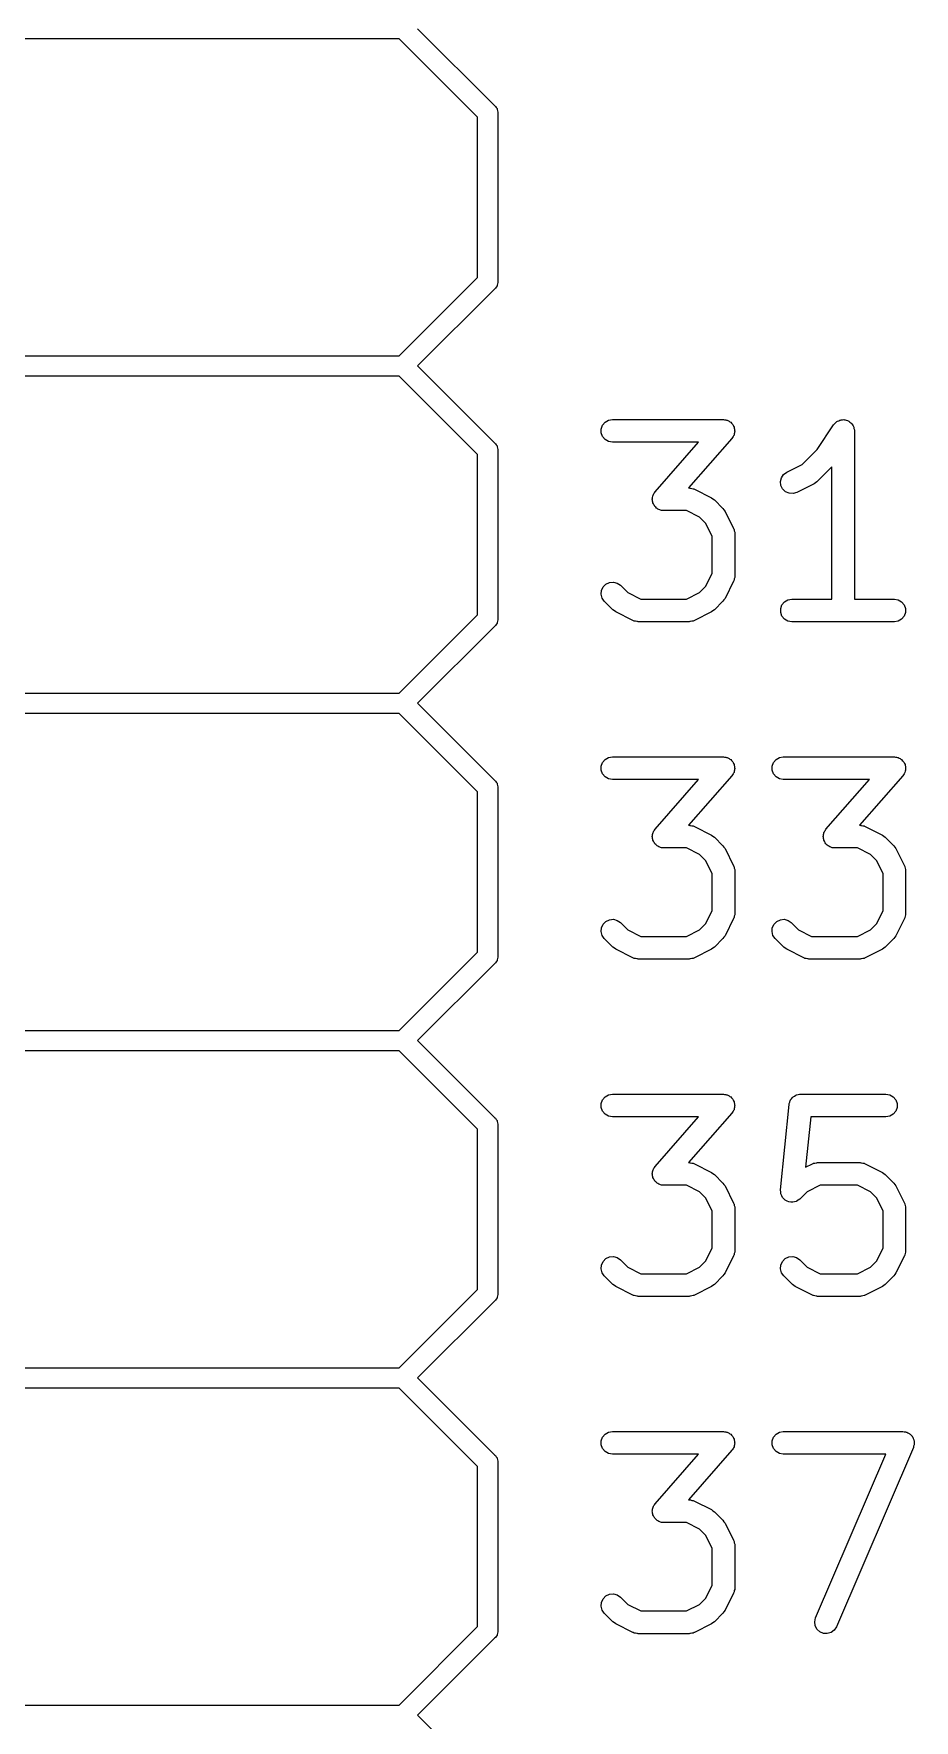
# Model space of a CAD drawing. Extents: x 91 to 202, y -131 to -74.
# Drawn here: x 192.1 to 198.73, y -102.49 to -89.79 of the extents above; entities that cross this region are included whole.
import ezdxf

# ---------------------------------------------------------------- set-up
doc = ezdxf.new("R2010")
doc.units = 0
doc.header["$MEASUREMENT"] = 0
doc.layers.add('BLACK', color=7, linetype='CONTINUOUS')

msp = doc.modelspace()

# ---------------------------------------------------------------- linework, layer by layer
at = {"layer": 'BLACK', "linetype": 'CONTINUOUS'}
for p, q in [((194.989, -89.7508), (195.568, -90.3296)), ((194.85, -89.827), (191.103, -89.827)), ((195.44, -90.4174), (194.85, -89.827)), ((195.441, -91.6242), (195.44, -90.4174)), ((195.568, -90.3296), (195.576, -90.3361)), ((195.576, -90.3361), (195.581, -90.3448)), ((195.581, -90.3448), (195.587, -90.3531)), ((195.587, -90.3531), (195.588, -90.3564)), ((195.588, -90.3564), (195.589, -90.3593)), ((195.589, -90.3593), (195.591, -90.3693)), ((195.591, -90.3693), (195.594, -90.3791)), ((195.594, -90.3791), (195.593, -90.3891)), ((195.593, -90.3891), (195.593, -91.6525)), ((194.85, -92.2146), (195.441, -91.6242)), ((195.587, -91.6885), (195.581, -91.6968)), ((195.588, -91.6852), (195.587, -91.6885)), ((195.589, -91.6823), (195.588, -91.6852)), ((195.591, -91.6723), (195.589, -91.6823)), ((195.594, -91.6625), (195.591, -91.6723)), ((195.593, -91.6525), (195.594, -91.6625)), ((195.568, -91.712), (194.989, -92.2908)), ((195.576, -91.7055), (195.568, -91.712)), ((195.581, -91.6968), (195.576, -91.7055)), ((191.103, -92.2146), (194.85, -92.2146)), ((194.989, -92.2908), (195.568, -92.8696)), ((194.85, -92.367), (191.103, -92.367)), ((195.44, -92.9574), (194.85, -92.367)), ((196.401, -92.7148), (196.426, -92.7)), ((196.426, -92.7), (196.456, -92.6948)), ((196.456, -92.6948), (197.292, -92.6948)), ((197.292, -92.6948), (197.3, -92.6963)), ((197.3, -92.6963), (197.309, -92.6964)), ((197.309, -92.6964), (197.315, -92.6988)), ((197.315, -92.6988), (197.321, -92.7)), ((197.321, -92.7), (197.329, -92.7041)), ((197.329, -92.7041), (197.336, -92.7072)), ((197.336, -92.7072), (197.341, -92.7115)), ((198.143, -92.7114), (198.147, -92.7093)), ((198.147, -92.7093), (198.15, -92.7063)), ((198.15, -92.7063), (198.16, -92.7028)), ((198.16, -92.7028), (198.169, -92.6983)), ((198.169, -92.6983), (198.174, -92.6977)), ((198.174, -92.6977), (198.178, -92.6961)), ((198.178, -92.6961), (198.188, -92.6961)), ((198.188, -92.6961), (198.199, -92.695)), ((198.199, -92.695), (198.203, -92.6961)), ((198.203, -92.6961), (198.208, -92.6961)), ((198.208, -92.6961), (198.217, -92.6996)), ((198.217, -92.6996), (198.227, -92.702)), ((198.227, -92.702), (198.231, -92.7046)), ((198.231, -92.7046), (198.236, -92.7063)), ((198.236, -92.7063), (198.244, -92.7128)), ((196.372, -92.7654), (196.382, -92.7375)), ((196.372, -92.795), (196.372, -92.7654)), ((196.382, -92.8228), (196.372, -92.795)), ((196.382, -92.7375), (196.401, -92.7148)), ((196.401, -92.8455), (196.382, -92.8228)), ((197.356, -92.8364), (197.03, -93.2096)), ((197.341, -92.7115), (197.347, -92.7148)), ((197.347, -92.7148), (197.352, -92.7212)), ((197.352, -92.7212), (197.359, -92.7267)), ((197.361, -92.8292), (197.356, -92.8364)), ((197.359, -92.7267), (197.362, -92.7325)), ((197.366, -92.8228), (197.361, -92.8292)), ((197.362, -92.7325), (197.366, -92.7375)), ((197.366, -92.7375), (197.369, -92.7453)), ((197.368, -92.8167), (197.366, -92.8228)), ((197.372, -92.811), (197.368, -92.8167)), ((197.369, -92.7453), (197.373, -92.7527)), ((197.373, -92.8028), (197.372, -92.811)), ((197.373, -92.7527), (197.374, -92.7592)), ((197.376, -92.795), (197.373, -92.8028)), ((197.374, -92.7592), (197.376, -92.7654)), ((197.376, -92.7654), (197.376, -92.7737)), ((197.376, -92.7737), (197.378, -92.7819)), ((197.378, -92.7819), (197.376, -92.7884)), ((197.376, -92.7884), (197.376, -92.795)), ((197.998, -92.9188), (198.122, -92.7328)), ((198.122, -92.7328), (198.125, -92.7294)), ((198.125, -92.7294), (198.128, -92.7253)), ((198.128, -92.7253), (198.135, -92.7188)), ((198.135, -92.7188), (198.143, -92.7114)), ((198.244, -92.7128), (198.252, -92.7185)), ((198.252, -92.7185), (198.255, -92.7223)), ((198.255, -92.7223), (198.258, -92.7253)), ((198.258, -92.7253), (198.264, -92.7341)), ((198.264, -92.7341), (198.27, -92.7423)), ((198.27, -92.7423), (198.271, -92.7469)), ((198.271, -92.7469), (198.273, -92.751)), ((198.273, -92.751), (198.275, -92.761)), ((198.275, -92.761), (198.278, -92.7708)), ((198.278, -92.7708), (198.278, -92.7755)), ((198.278, -92.7755), (198.278, -92.7802)), ((198.278, -92.7802), (198.278, -94.0461)), ((195.441, -94.1642), (195.44, -92.9574)), ((195.568, -92.8696), (195.576, -92.8761)), ((195.576, -92.8761), (195.581, -92.8848)), ((195.581, -92.8848), (195.587, -92.8931)), ((195.587, -92.8931), (195.588, -92.8964)), ((195.588, -92.8964), (195.589, -92.8993)), ((195.589, -92.8993), (195.591, -92.9093)), ((195.591, -92.9093), (195.594, -92.9191)), ((195.594, -92.9191), (195.593, -92.9291)), ((195.593, -92.9291), (195.593, -94.1925)), ((196.426, -92.8604), (196.401, -92.8455)), ((196.456, -92.8655), (196.426, -92.8604)), ((197.104, -92.8655), (196.456, -92.8655)), ((196.778, -93.2387), (197.104, -92.8655)), ((197.885, -93.0318), (197.998, -92.9188)), ((197.745, -93.1076), (197.769, -93.0899)), ((197.769, -93.0899), (197.885, -93.0318)), ((198.108, -93.0506), (197.996, -93.1623)), ((198.108, -94.0461), (198.108, -93.0506)), ((197.03, -93.2096), (197.035, -93.2096)), ((197.035, -93.2096), (197.04, -93.2105)), ((197.04, -93.2105), (197.045, -93.2102)), ((197.045, -93.2102), (197.054, -93.213)), ((197.054, -93.213), (197.064, -93.2147)), ((197.064, -93.2147), (197.068, -93.2172)), ((197.068, -93.2172), (197.073, -93.2186)), ((197.073, -93.2186), (197.202, -93.283)), ((197.722, -93.1611), (197.729, -93.1323)), ((197.725, -93.1906), (197.722, -93.1611)), ((197.738, -93.2171), (197.725, -93.1906)), ((197.729, -93.1323), (197.745, -93.1076)), ((197.76, -93.2375), (197.738, -93.2171)), ((197.974, -93.1782), (197.845, -93.2426)), ((197.985, -93.1701), (197.974, -93.1782)), ((197.996, -93.1623), (197.985, -93.1701)), ((196.756, -93.2932), (196.758, -93.2867)), ((196.758, -93.3014), (196.756, -93.2932)), ((196.758, -93.2801), (196.761, -93.2723)), ((196.758, -93.2867), (196.758, -93.2801)), ((196.758, -93.3098), (196.758, -93.3014)), ((196.76, -93.316), (196.758, -93.3098)), ((196.761, -93.3225), (196.76, -93.316)), ((196.761, -93.2723), (196.762, -93.2641)), ((196.765, -93.3298), (196.761, -93.3225)), ((196.762, -93.2641), (196.766, -93.2585)), ((196.768, -93.3376), (196.765, -93.3298)), ((196.766, -93.2585), (196.768, -93.2523)), ((196.768, -93.2523), (196.773, -93.2459)), ((196.772, -93.3427), (196.768, -93.3376)), ((196.775, -93.3484), (196.772, -93.3427)), ((196.773, -93.2459), (196.778, -93.2387)), ((197.202, -93.283), (197.213, -93.2911)), ((197.213, -93.2911), (197.224, -93.2989)), ((197.224, -93.2989), (197.288, -93.3633)), ((197.787, -93.2493), (197.76, -93.2375)), ((197.817, -93.251), (197.787, -93.2493)), ((197.845, -93.2426), (197.817, -93.251)), ((196.782, -93.3539), (196.775, -93.3484)), ((196.787, -93.3603), (196.782, -93.3539)), ((196.793, -93.3636), (196.787, -93.3603)), ((196.798, -93.368), (196.793, -93.3636)), ((196.805, -93.371), (196.798, -93.368)), ((196.813, -93.3751), (196.805, -93.371)), ((196.819, -93.3763), (196.813, -93.3751)), ((196.825, -93.3787), (196.819, -93.3763)), ((196.834, -93.3788), (196.825, -93.3787)), ((196.842, -93.3803), (196.834, -93.3788)), ((197.015, -93.3803), (196.842, -93.3803)), ((197.113, -93.4294), (197.015, -93.3803)), ((197.158, -93.4742), (197.113, -93.4294)), ((197.288, -93.3633), (197.296, -93.3745)), ((197.296, -93.3745), (197.304, -93.3855)), ((197.304, -93.3855), (197.369, -93.5142)), ((197.207, -93.5725), (197.158, -93.4742)), ((197.207, -93.8539), (197.207, -93.5725)), ((197.369, -93.5142), (197.37, -93.5189)), ((197.37, -93.5189), (197.372, -93.5231)), ((197.372, -93.5231), (197.374, -93.533)), ((197.374, -93.533), (197.377, -93.5426)), ((197.377, -93.5426), (197.377, -93.5475)), ((197.377, -93.5475), (197.378, -93.5523)), ((197.378, -93.5523), (197.378, -93.8741)), ((196.371, -94.0102), (196.373, -93.9807)), ((196.373, -93.9807), (196.386, -93.9538)), ((196.386, -93.9538), (196.407, -93.9329)), ((196.407, -93.9329), (196.434, -93.9203)), ((196.434, -93.9203), (196.463, -93.9177)), ((196.463, -93.9177), (196.492, -93.9254)), ((196.492, -93.9254), (196.516, -93.9424)), ((196.516, -93.9424), (196.571, -93.997)), ((197.113, -93.997), (197.158, -93.9522)), ((197.158, -93.9522), (197.207, -93.8539)), ((197.369, -93.9122), (197.304, -94.0409)), ((197.37, -93.9075), (197.369, -93.9122)), ((197.372, -93.9033), (197.37, -93.9075)), ((197.374, -93.8934), (197.372, -93.9033)), ((197.377, -93.8838), (197.374, -93.8934)), ((197.378, -93.8741), (197.377, -93.8789)), ((197.377, -93.8789), (197.377, -93.8838)), ((196.378, -94.0388), (196.371, -94.0102)), ((196.395, -94.0631), (196.378, -94.0388)), ((196.46, -94.1275), (196.395, -94.0631)), ((196.571, -93.997), (196.669, -94.0461)), ((196.669, -94.0461), (197.015, -94.0461)), ((197.015, -94.0461), (197.113, -93.997)), ((197.288, -94.0631), (197.224, -94.1275)), ((197.296, -94.0519), (197.288, -94.0631)), ((197.304, -94.0409), (197.296, -94.0519)), ((197.723, -94.1166), (197.733, -94.0888)), ((197.733, -94.0888), (197.752, -94.0661)), ((197.752, -94.0661), (197.778, -94.0513)), ((197.778, -94.0513), (197.807, -94.0461)), ((197.807, -94.0461), (198.108, -94.0461)), ((198.278, -94.0461), (198.579, -94.0461)), ((198.579, -94.0461), (198.608, -94.0513)), ((198.608, -94.0513), (198.634, -94.0661)), ((198.634, -94.0661), (198.653, -94.0888)), ((198.653, -94.0888), (198.663, -94.1166)), ((194.85, -94.7546), (195.441, -94.1642)), ((195.587, -94.2285), (195.581, -94.2368)), ((195.588, -94.2252), (195.587, -94.2285)), ((195.589, -94.2223), (195.588, -94.2252)), ((195.591, -94.2123), (195.589, -94.2223)), ((195.594, -94.2025), (195.591, -94.2123)), ((195.593, -94.1925), (195.594, -94.2025)), ((196.471, -94.1353), (196.46, -94.1275)), ((196.482, -94.1434), (196.471, -94.1353)), ((196.611, -94.2078), (196.482, -94.1434)), ((196.615, -94.2092), (196.611, -94.2078)), ((196.62, -94.2116), (196.615, -94.2092)), ((196.629, -94.2134), (196.62, -94.2116)), ((196.639, -94.2162), (196.629, -94.2134)), ((196.644, -94.2159), (196.639, -94.2162)), ((196.649, -94.2168), (196.644, -94.2159)), ((197.035, -94.2168), (196.649, -94.2168)), ((197.04, -94.2159), (197.035, -94.2168)), ((197.045, -94.2162), (197.04, -94.2159)), ((197.054, -94.2134), (197.045, -94.2162)), ((197.064, -94.2116), (197.054, -94.2134)), ((197.068, -94.2092), (197.064, -94.2116)), ((197.073, -94.2078), (197.068, -94.2092)), ((197.202, -94.1434), (197.073, -94.2078)), ((197.213, -94.1353), (197.202, -94.1434)), ((197.224, -94.1275), (197.213, -94.1353)), ((197.723, -94.1463), (197.723, -94.1166)), ((197.733, -94.1741), (197.723, -94.1463)), ((197.752, -94.1968), (197.733, -94.1741)), ((197.778, -94.2116), (197.752, -94.1968)), ((197.807, -94.2168), (197.778, -94.2116)), ((198.579, -94.2168), (197.807, -94.2168)), ((198.608, -94.2116), (198.579, -94.2168)), ((198.634, -94.1968), (198.608, -94.2116)), ((198.653, -94.1741), (198.634, -94.1968)), ((198.663, -94.1463), (198.653, -94.1741)), ((198.663, -94.1166), (198.663, -94.1463)), ((195.568, -94.252), (194.989, -94.8308)), ((195.576, -94.2455), (195.568, -94.252)), ((195.581, -94.2368), (195.576, -94.2455)), ((191.103, -94.7546), (194.85, -94.7546)), ((194.989, -94.8308), (195.568, -95.4096)), ((194.85, -94.907), (191.103, -94.907)), ((195.44, -95.4974), (194.85, -94.907)), ((196.401, -95.2548), (196.426, -95.24)), ((196.426, -95.24), (196.456, -95.2348)), ((196.456, -95.2348), (197.292, -95.2348)), ((197.292, -95.2348), (197.3, -95.2363)), ((197.3, -95.2363), (197.309, -95.2364)), ((197.309, -95.2364), (197.315, -95.2388)), ((197.315, -95.2388), (197.321, -95.24)), ((197.321, -95.24), (197.329, -95.2441)), ((197.329, -95.2441), (197.336, -95.2472)), ((197.336, -95.2472), (197.341, -95.2515)), ((197.688, -95.2548), (197.713, -95.24)), ((197.713, -95.24), (197.743, -95.2348)), ((197.743, -95.2348), (198.579, -95.2348)), ((198.579, -95.2348), (198.587, -95.2363)), ((198.587, -95.2363), (198.596, -95.2365)), ((198.596, -95.2365), (198.602, -95.2388)), ((198.602, -95.2388), (198.608, -95.24)), ((198.608, -95.24), (198.616, -95.2441)), ((198.616, -95.2441), (198.623, -95.2472)), ((198.623, -95.2472), (198.628, -95.2515)), ((196.372, -95.3054), (196.382, -95.2775)), ((196.372, -95.335), (196.372, -95.3054)), ((196.382, -95.3628), (196.372, -95.335)), ((196.382, -95.2775), (196.401, -95.2548)), ((196.401, -95.3855), (196.382, -95.3628)), ((197.356, -95.3764), (197.03, -95.7496)), ((197.341, -95.2515), (197.347, -95.2548)), ((197.347, -95.2548), (197.352, -95.2612)), ((197.352, -95.2612), (197.359, -95.2667)), ((197.361, -95.3692), (197.356, -95.3764)), ((197.359, -95.2667), (197.362, -95.2725)), ((197.366, -95.3628), (197.361, -95.3692)), ((197.362, -95.2725), (197.366, -95.2775)), ((197.366, -95.2775), (197.369, -95.2853)), ((197.368, -95.3567), (197.366, -95.3628)), ((197.372, -95.351), (197.368, -95.3567)), ((197.369, -95.2853), (197.373, -95.2926)), ((197.373, -95.3428), (197.372, -95.351)), ((197.373, -95.2926), (197.374, -95.2992)), ((197.376, -95.335), (197.373, -95.3428)), ((197.374, -95.2992), (197.376, -95.3054)), ((197.376, -95.3054), (197.376, -95.3137)), ((197.376, -95.3137), (197.378, -95.3219)), ((197.378, -95.3219), (197.376, -95.3284)), ((197.376, -95.3284), (197.376, -95.335)), ((197.659, -95.3054), (197.669, -95.2775)), ((197.659, -95.335), (197.659, -95.3054)), ((197.669, -95.3628), (197.659, -95.335)), ((197.669, -95.2775), (197.688, -95.2548)), ((197.688, -95.3855), (197.669, -95.3628)), ((198.643, -95.3764), (198.317, -95.7496)), ((198.628, -95.2515), (198.634, -95.2548)), ((198.634, -95.2548), (198.639, -95.2612)), ((198.639, -95.2612), (198.646, -95.2667)), ((198.648, -95.3692), (198.643, -95.3764)), ((198.646, -95.2667), (198.649, -95.2724)), ((198.653, -95.3628), (198.648, -95.3692)), ((198.649, -95.2724), (198.653, -95.2775)), ((198.653, -95.2775), (198.656, -95.2853)), ((198.655, -95.3567), (198.653, -95.3628)), ((198.659, -95.351), (198.655, -95.3567)), ((198.656, -95.2853), (198.66, -95.2926)), ((198.66, -95.3428), (198.659, -95.351)), ((198.66, -95.2926), (198.661, -95.2992)), ((198.663, -95.335), (198.66, -95.3428)), ((198.661, -95.2992), (198.663, -95.3054)), ((198.663, -95.3054), (198.663, -95.3137)), ((198.663, -95.3137), (198.664, -95.3219)), ((198.664, -95.3219), (198.663, -95.3284)), ((198.663, -95.3284), (198.663, -95.335)), ((195.441, -96.7042), (195.44, -95.4974)), ((195.568, -95.4096), (195.576, -95.4161)), ((195.576, -95.4161), (195.581, -95.4248)), ((195.581, -95.4248), (195.587, -95.4331)), ((195.587, -95.4331), (195.588, -95.4364)), ((195.588, -95.4364), (195.589, -95.4393)), ((195.589, -95.4393), (195.591, -95.4493)), ((195.591, -95.4493), (195.594, -95.4591)), ((195.594, -95.4591), (195.593, -95.4691)), ((195.593, -95.4691), (195.593, -96.7325)), ((196.426, -95.4004), (196.401, -95.3855)), ((196.456, -95.4055), (196.426, -95.4004)), ((197.104, -95.4055), (196.456, -95.4055)), ((196.778, -95.7787), (197.104, -95.4055)), ((197.713, -95.4004), (197.688, -95.3855)), ((197.743, -95.4055), (197.713, -95.4004)), ((198.391, -95.4055), (197.743, -95.4055)), ((198.064, -95.7787), (198.391, -95.4055)), ((197.03, -95.7496), (197.035, -95.7496)), ((197.035, -95.7496), (197.04, -95.7505)), ((197.04, -95.7505), (197.045, -95.7502)), ((197.045, -95.7502), (197.054, -95.753)), ((197.054, -95.753), (197.064, -95.7547)), ((197.064, -95.7547), (197.068, -95.7572)), ((197.068, -95.7572), (197.073, -95.7586)), ((197.073, -95.7586), (197.202, -95.823)), ((198.317, -95.7496), (198.322, -95.7496)), ((198.322, -95.7496), (198.327, -95.7505)), ((198.327, -95.7505), (198.331, -95.7502)), ((198.331, -95.7502), (198.341, -95.753)), ((198.341, -95.753), (198.351, -95.7547)), ((198.351, -95.7547), (198.355, -95.7572)), ((198.355, -95.7572), (198.36, -95.7586)), ((198.36, -95.7586), (198.489, -95.823)), ((196.756, -95.8332), (196.758, -95.8267)), ((196.758, -95.8414), (196.756, -95.8332)), ((196.758, -95.8201), (196.761, -95.8123)), ((196.758, -95.8267), (196.758, -95.8201)), ((196.758, -95.8498), (196.758, -95.8414)), ((196.76, -95.856), (196.758, -95.8498)), ((196.761, -95.8625), (196.76, -95.856)), ((196.761, -95.8123), (196.762, -95.8041)), ((196.765, -95.8698), (196.761, -95.8625)), ((196.762, -95.8041), (196.766, -95.7985)), ((196.768, -95.8776), (196.765, -95.8698)), ((196.766, -95.7985), (196.768, -95.7923)), ((196.768, -95.7923), (196.773, -95.7859)), ((196.772, -95.8827), (196.768, -95.8776)), ((196.775, -95.8884), (196.772, -95.8827)), ((196.773, -95.7859), (196.778, -95.7787)), ((197.202, -95.823), (197.213, -95.8311)), ((197.213, -95.8311), (197.224, -95.8389)), ((197.224, -95.8389), (197.288, -95.9033)), ((198.043, -95.8332), (198.045, -95.8267)), ((198.045, -95.8414), (198.043, -95.8332)), ((198.045, -95.8201), (198.048, -95.8123)), ((198.045, -95.8267), (198.045, -95.8201)), ((198.045, -95.8498), (198.045, -95.8414)), ((198.047, -95.856), (198.045, -95.8498)), ((198.048, -95.8625), (198.047, -95.856)), ((198.048, -95.8123), (198.049, -95.8041)), ((198.052, -95.8698), (198.048, -95.8625)), ((198.049, -95.8041), (198.053, -95.7985)), ((198.055, -95.8776), (198.052, -95.8698)), ((198.053, -95.7985), (198.055, -95.7923)), ((198.055, -95.7923), (198.06, -95.7859)), ((198.059, -95.8827), (198.055, -95.8776)), ((198.062, -95.8884), (198.059, -95.8827)), ((198.06, -95.7859), (198.064, -95.7787)), ((198.489, -95.823), (198.5, -95.8311)), ((198.5, -95.8311), (198.511, -95.8389)), ((198.511, -95.8389), (198.575, -95.9033)), ((196.782, -95.8939), (196.775, -95.8884)), ((196.787, -95.9003), (196.782, -95.8939)), ((196.793, -95.9036), (196.787, -95.9003)), ((196.798, -95.908), (196.793, -95.9036)), ((196.805, -95.911), (196.798, -95.908)), ((196.813, -95.9151), (196.805, -95.911)), ((196.819, -95.9163), (196.813, -95.9151)), ((196.825, -95.9187), (196.819, -95.9163)), ((196.834, -95.9188), (196.825, -95.9187)), ((196.842, -95.9203), (196.834, -95.9188)), ((197.015, -95.9203), (196.842, -95.9203)), ((197.113, -95.9694), (197.015, -95.9203)), ((197.158, -96.0142), (197.113, -95.9694)), ((197.288, -95.9033), (197.296, -95.9145)), ((197.296, -95.9145), (197.304, -95.9255)), ((197.304, -95.9255), (197.369, -96.0542)), ((198.068, -95.8939), (198.062, -95.8884)), ((198.074, -95.9003), (198.068, -95.8939)), ((198.08, -95.9036), (198.074, -95.9003)), ((198.085, -95.908), (198.08, -95.9036)), ((198.092, -95.911), (198.085, -95.908)), ((198.1, -95.9151), (198.092, -95.911)), ((198.106, -95.9163), (198.1, -95.9151)), ((198.112, -95.9187), (198.106, -95.9163)), ((198.12, -95.9188), (198.112, -95.9187)), ((198.129, -95.9203), (198.12, -95.9188)), ((198.302, -95.9203), (198.129, -95.9203)), ((198.4, -95.9694), (198.302, -95.9203)), ((198.445, -96.0142), (198.4, -95.9694)), ((198.575, -95.9033), (198.583, -95.9145)), ((198.583, -95.9145), (198.591, -95.9255)), ((198.591, -95.9255), (198.655, -96.0542)), ((197.207, -96.1125), (197.158, -96.0142)), ((197.207, -96.3939), (197.207, -96.1125)), ((197.369, -96.0542), (197.37, -96.0589)), ((197.37, -96.0589), (197.372, -96.0631)), ((197.372, -96.0631), (197.374, -96.073)), ((197.374, -96.073), (197.377, -96.0826)), ((197.377, -96.0826), (197.377, -96.0875)), ((197.377, -96.0875), (197.378, -96.0923)), ((197.378, -96.0923), (197.378, -96.4141)), ((198.494, -96.1125), (198.445, -96.0142)), ((198.494, -96.3939), (198.494, -96.1125)), ((198.655, -96.0542), (198.657, -96.0589)), ((198.657, -96.0589), (198.659, -96.0631)), ((198.659, -96.0631), (198.661, -96.073)), ((198.661, -96.073), (198.664, -96.0826)), ((198.664, -96.0826), (198.664, -96.0875)), ((198.664, -96.0875), (198.664, -96.0923)), ((198.664, -96.0923), (198.664, -96.4141)), ((196.371, -96.5502), (196.373, -96.5207)), ((196.373, -96.5207), (196.386, -96.4938)), ((196.386, -96.4938), (196.407, -96.4728)), ((196.407, -96.4728), (196.434, -96.4603)), ((196.434, -96.4603), (196.463, -96.4577)), ((196.463, -96.4577), (196.492, -96.4654)), ((196.492, -96.4654), (196.516, -96.4824)), ((196.516, -96.4824), (196.571, -96.537)), ((197.113, -96.537), (197.158, -96.4922)), ((197.158, -96.4922), (197.207, -96.3939)), ((197.369, -96.4522), (197.304, -96.5809)), ((197.37, -96.4475), (197.369, -96.4522)), ((197.372, -96.4433), (197.37, -96.4475)), ((197.374, -96.4334), (197.372, -96.4433)), ((197.377, -96.4238), (197.374, -96.4334)), ((197.378, -96.4141), (197.377, -96.4189)), ((197.377, -96.4189), (197.377, -96.4238)), ((197.658, -96.5502), (197.66, -96.5207)), ((197.66, -96.5207), (197.673, -96.4938)), ((197.673, -96.4938), (197.694, -96.4729)), ((197.694, -96.4729), (197.721, -96.4603)), ((197.721, -96.4603), (197.75, -96.4577)), ((197.75, -96.4577), (197.779, -96.4654)), ((197.779, -96.4654), (197.803, -96.4824)), ((197.803, -96.4824), (197.858, -96.537)), ((198.4, -96.537), (198.445, -96.4922)), ((198.445, -96.4922), (198.494, -96.3939)), ((198.655, -96.4522), (198.591, -96.5809)), ((198.657, -96.4475), (198.655, -96.4522)), ((198.659, -96.4433), (198.657, -96.4475)), ((198.661, -96.4334), (198.659, -96.4433)), ((198.664, -96.4238), (198.661, -96.4334)), ((198.664, -96.4141), (198.664, -96.4189)), ((198.664, -96.4189), (198.664, -96.4238)), ((196.378, -96.5788), (196.371, -96.5502)), ((196.395, -96.6031), (196.378, -96.5788)), ((196.46, -96.6675), (196.395, -96.6031)), ((196.571, -96.537), (196.669, -96.5861)), ((196.669, -96.5861), (197.015, -96.5861)), ((197.015, -96.5861), (197.113, -96.537)), ((197.288, -96.6031), (197.224, -96.6675)), ((197.296, -96.5919), (197.288, -96.6031)), ((197.304, -96.5809), (197.296, -96.5919)), ((197.665, -96.5788), (197.658, -96.5502)), ((197.682, -96.6031), (197.665, -96.5788)), ((197.747, -96.6675), (197.682, -96.6031)), ((197.858, -96.537), (197.956, -96.5861)), ((197.956, -96.5861), (198.302, -96.5861)), ((198.302, -96.5861), (198.4, -96.537)), ((198.575, -96.6031), (198.511, -96.6675)), ((198.583, -96.5919), (198.575, -96.6031)), ((198.591, -96.5809), (198.583, -96.5919)), ((194.85, -97.2946), (195.441, -96.7042)), ((195.587, -96.7685), (195.581, -96.7768)), ((195.588, -96.7652), (195.587, -96.7685)), ((195.589, -96.7623), (195.588, -96.7652)), ((195.591, -96.7523), (195.589, -96.7623)), ((195.594, -96.7425), (195.591, -96.7523)), ((195.593, -96.7325), (195.594, -96.7425)), ((196.471, -96.6753), (196.46, -96.6675)), ((196.482, -96.6834), (196.471, -96.6753)), ((196.611, -96.7478), (196.482, -96.6834)), ((196.615, -96.7492), (196.611, -96.7478)), ((196.62, -96.7516), (196.615, -96.7492)), ((196.629, -96.7534), (196.62, -96.7516)), ((196.639, -96.7562), (196.629, -96.7534)), ((196.644, -96.7559), (196.639, -96.7562)), ((196.649, -96.7568), (196.644, -96.7559)), ((197.035, -96.7568), (196.649, -96.7568)), ((197.04, -96.7559), (197.035, -96.7568)), ((197.045, -96.7562), (197.04, -96.7559)), ((197.054, -96.7534), (197.045, -96.7562)), ((197.064, -96.7516), (197.054, -96.7534)), ((197.068, -96.7492), (197.064, -96.7516)), ((197.073, -96.7478), (197.068, -96.7492)), ((197.202, -96.6834), (197.073, -96.7478)), ((197.213, -96.6753), (197.202, -96.6834)), ((197.224, -96.6675), (197.213, -96.6753)), ((197.758, -96.6753), (197.747, -96.6675)), ((197.769, -96.6834), (197.758, -96.6753)), ((197.897, -96.7478), (197.769, -96.6834)), ((197.902, -96.7492), (197.897, -96.7478)), ((197.906, -96.7516), (197.902, -96.7492)), ((197.916, -96.7534), (197.906, -96.7516)), ((197.926, -96.7562), (197.916, -96.7534)), ((197.931, -96.7559), (197.926, -96.7562)), ((197.936, -96.7568), (197.931, -96.7559)), ((198.322, -96.7568), (197.936, -96.7568)), ((198.327, -96.7559), (198.322, -96.7568)), ((198.331, -96.7562), (198.327, -96.7559)), ((198.341, -96.7534), (198.331, -96.7562)), ((198.351, -96.7516), (198.341, -96.7534)), ((198.355, -96.7492), (198.351, -96.7516)), ((198.36, -96.7478), (198.355, -96.7492)), ((198.489, -96.6834), (198.36, -96.7478)), ((198.5, -96.6753), (198.489, -96.6834)), ((198.511, -96.6675), (198.5, -96.6753)), ((195.568, -96.792), (194.989, -97.3708)), ((195.576, -96.7855), (195.568, -96.792)), ((195.581, -96.7768), (195.576, -96.7855)), ((191.103, -97.2946), (194.85, -97.2946)), ((194.989, -97.3708), (195.568, -97.9496)), ((194.85, -97.447), (191.103, -97.447)), ((195.44, -98.0374), (194.85, -97.447)), ((196.401, -97.7948), (196.426, -97.78)), ((196.426, -97.78), (196.456, -97.7748)), ((196.456, -97.7748), (197.292, -97.7748)), ((197.292, -97.7748), (197.3, -97.7763)), ((197.3, -97.7763), (197.309, -97.7764)), ((197.309, -97.7764), (197.315, -97.7788)), ((197.315, -97.7788), (197.321, -97.78)), ((197.321, -97.78), (197.329, -97.7841)), ((197.329, -97.7841), (197.336, -97.7872)), ((197.336, -97.7872), (197.341, -97.7915)), ((197.816, -97.7948), (197.827, -97.789)), ((197.827, -97.789), (197.836, -97.7824)), ((197.836, -97.7824), (197.839, -97.7816)), ((197.839, -97.7816), (197.842, -97.78)), ((197.842, -97.78), (197.854, -97.7779)), ((197.854, -97.7779), (197.865, -97.7751)), ((197.865, -97.7751), (197.868, -97.7754)), ((197.868, -97.7754), (197.871, -97.7748)), ((197.871, -97.7748), (198.515, -97.7748)), ((198.515, -97.7748), (198.544, -97.78)), ((198.544, -97.78), (198.57, -97.7948)), ((196.372, -97.8454), (196.382, -97.8175)), ((196.372, -97.875), (196.372, -97.8454)), ((196.382, -97.9028), (196.372, -97.875)), ((196.382, -97.8175), (196.401, -97.7948)), ((196.401, -97.9256), (196.382, -97.9028)), ((197.356, -97.9164), (197.03, -98.2896)), ((197.341, -97.7915), (197.347, -97.7948)), ((197.347, -97.7948), (197.352, -97.8012)), ((197.352, -97.8012), (197.359, -97.8067)), ((197.361, -97.9092), (197.356, -97.9164)), ((197.359, -97.8067), (197.362, -97.8125)), ((197.366, -97.9028), (197.361, -97.9092)), ((197.362, -97.8125), (197.366, -97.8175)), ((197.366, -97.8175), (197.369, -97.8253)), ((197.368, -97.8967), (197.366, -97.9028)), ((197.372, -97.891), (197.368, -97.8967)), ((197.369, -97.8253), (197.373, -97.8327)), ((197.373, -97.8828), (197.372, -97.891)), ((197.373, -97.8327), (197.374, -97.8392)), ((197.376, -97.875), (197.373, -97.8828)), ((197.374, -97.8392), (197.376, -97.8454)), ((197.376, -97.8454), (197.376, -97.8537)), ((197.376, -97.8537), (197.378, -97.8619)), ((197.378, -97.8619), (197.376, -97.8684)), ((197.376, -97.8684), (197.376, -97.875)), ((197.722, -98.4951), (197.786, -97.8517)), ((197.786, -97.8517), (197.787, -97.8486)), ((197.787, -97.8454), (197.791, -97.8344)), ((197.787, -97.8486), (197.787, -97.8454)), ((197.791, -97.8344), (197.794, -97.8231)), ((197.794, -97.8231), (197.796, -97.8205)), ((197.796, -97.8205), (197.797, -97.8175)), ((197.797, -97.8175), (197.805, -97.8086)), ((197.805, -97.8086), (197.812, -97.7991)), ((197.812, -97.7991), (197.814, -97.7973)), ((197.814, -97.7973), (197.816, -97.7948)), ((198.57, -97.7948), (198.589, -97.8175)), ((198.589, -97.9028), (198.57, -97.9256)), ((198.589, -97.8175), (198.599, -97.8454)), ((198.599, -97.875), (198.589, -97.9028)), ((198.599, -97.8454), (198.599, -97.875)), ((195.441, -99.2442), (195.44, -98.0374)), ((195.568, -97.9496), (195.576, -97.9561)), ((195.576, -97.9561), (195.581, -97.9648)), ((195.581, -97.9648), (195.587, -97.9731)), ((195.587, -97.9731), (195.588, -97.9764)), ((195.588, -97.9764), (195.589, -97.9793)), ((195.589, -97.9793), (195.591, -97.9893)), ((195.591, -97.9893), (195.594, -97.9991)), ((195.594, -97.9991), (195.593, -98.0091)), ((195.593, -98.0091), (195.593, -99.2725)), ((196.426, -97.9404), (196.401, -97.9256)), ((196.456, -97.9455), (196.426, -97.9404)), ((197.104, -97.9455), (196.456, -97.9455)), ((196.778, -98.3187), (197.104, -97.9455)), ((197.949, -97.9455), (197.911, -98.3242)), ((198.515, -97.9455), (197.949, -97.9455)), ((198.544, -97.9404), (198.515, -97.9455)), ((198.57, -97.9256), (198.544, -97.9404)), ((197.03, -98.2896), (197.035, -98.2896)), ((197.035, -98.2896), (197.04, -98.2905)), ((197.04, -98.2905), (197.045, -98.2902)), ((197.045, -98.2902), (197.054, -98.293)), ((197.054, -98.293), (197.064, -98.2947)), ((197.064, -98.2947), (197.068, -98.2972)), ((197.068, -98.2972), (197.073, -98.2986)), ((197.073, -98.2986), (197.202, -98.363)), ((197.911, -98.3242), (197.962, -98.2986)), ((197.962, -98.2986), (197.967, -98.2972)), ((197.967, -98.2972), (197.971, -98.2947)), ((197.971, -98.2947), (197.981, -98.293)), ((197.981, -98.293), (197.99, -98.2902)), ((197.99, -98.2902), (197.995, -98.2905)), ((197.995, -98.2905), (198, -98.2896)), ((198, -98.2896), (198.322, -98.2896)), ((198.322, -98.2896), (198.327, -98.2905)), ((198.327, -98.2905), (198.331, -98.2902)), ((198.331, -98.2902), (198.341, -98.293)), ((198.341, -98.293), (198.351, -98.2947)), ((198.351, -98.2947), (198.355, -98.2972)), ((198.355, -98.2972), (198.36, -98.2986)), ((198.36, -98.2986), (198.489, -98.363)), ((196.756, -98.3732), (196.758, -98.3667)), ((196.758, -98.3814), (196.756, -98.3732)), ((196.758, -98.3601), (196.761, -98.3523)), ((196.758, -98.3667), (196.758, -98.3601)), ((196.758, -98.3898), (196.758, -98.3814)), ((196.76, -98.396), (196.758, -98.3898)), ((196.761, -98.4025), (196.76, -98.396)), ((196.761, -98.3523), (196.762, -98.3441)), ((196.765, -98.4098), (196.761, -98.4025)), ((196.762, -98.3441), (196.766, -98.3385)), ((196.768, -98.4176), (196.765, -98.4098)), ((196.766, -98.3385), (196.768, -98.3323)), ((196.768, -98.3323), (196.773, -98.3259)), ((196.772, -98.4227), (196.768, -98.4176)), ((196.775, -98.4284), (196.772, -98.4227)), ((196.773, -98.3259), (196.778, -98.3187)), ((197.202, -98.363), (197.213, -98.3711)), ((197.213, -98.3711), (197.224, -98.3789)), ((197.224, -98.3789), (197.288, -98.4433)), ((198.489, -98.363), (198.5, -98.3711)), ((198.5, -98.3711), (198.511, -98.3789)), ((198.511, -98.3789), (198.575, -98.4433)), ((196.782, -98.4339), (196.775, -98.4284)), ((196.787, -98.4403), (196.782, -98.4339)), ((196.793, -98.4436), (196.787, -98.4403)), ((196.798, -98.448), (196.793, -98.4436)), ((196.805, -98.451), (196.798, -98.448)), ((196.813, -98.4551), (196.805, -98.451)), ((196.819, -98.4563), (196.813, -98.4551)), ((196.825, -98.4587), (196.819, -98.4563)), ((196.834, -98.4588), (196.825, -98.4587)), ((196.842, -98.4603), (196.834, -98.4588)), ((197.015, -98.4603), (196.842, -98.4603)), ((197.113, -98.5094), (197.015, -98.4603)), ((197.158, -98.5542), (197.113, -98.5094)), ((197.288, -98.4433), (197.296, -98.4545)), ((197.296, -98.4545), (197.304, -98.4655)), ((197.304, -98.4655), (197.369, -98.5942)), ((197.722, -98.4957), (197.722, -98.4951)), ((197.722, -98.4962), (197.722, -98.4957)), ((197.723, -98.5105), (197.722, -98.4962)), ((197.724, -98.5247), (197.723, -98.5105)), ((197.724, -98.5252), (197.724, -98.5247)), ((197.725, -98.5257), (197.724, -98.5252)), ((197.731, -98.5387), (197.725, -98.5257)), ((197.736, -98.5517), (197.731, -98.5387)), ((197.737, -98.5521), (197.736, -98.5517)), ((197.737, -98.5526), (197.737, -98.5521)), ((197.747, -98.5627), (197.737, -98.5526)), ((197.922, -98.5094), (197.867, -98.564)), ((198.02, -98.4603), (197.922, -98.5094)), ((198.302, -98.4603), (198.02, -98.4603)), ((198.4, -98.5094), (198.302, -98.4603)), ((198.445, -98.5542), (198.4, -98.5094)), ((198.575, -98.4433), (198.583, -98.4545)), ((198.583, -98.4545), (198.591, -98.4655)), ((198.591, -98.4655), (198.655, -98.5942)), ((197.207, -98.6525), (197.158, -98.5542)), ((197.207, -98.9339), (197.207, -98.6525)), ((197.369, -98.5942), (197.37, -98.5989)), ((197.37, -98.5989), (197.372, -98.6031)), ((197.372, -98.6031), (197.374, -98.613)), ((197.374, -98.613), (197.377, -98.6226)), ((197.377, -98.6226), (197.377, -98.6275)), ((197.377, -98.6275), (197.378, -98.6323)), ((197.378, -98.6323), (197.378, -98.9541)), ((197.757, -98.5729), (197.747, -98.5627)), ((197.758, -98.5732), (197.757, -98.5729)), ((197.758, -98.5735), (197.758, -98.5732)), ((197.771, -98.5796), (197.758, -98.5735)), ((197.784, -98.5858), (197.771, -98.5796)), ((197.785, -98.5861), (197.784, -98.5858)), ((197.784, -98.5858), (197.784, -98.5858)), ((197.799, -98.5873), (197.785, -98.5861)), ((197.813, -98.5887), (197.799, -98.5873)), ((197.814, -98.5886), (197.813, -98.5887)), ((197.828, -98.585), (197.814, -98.5887)), ((197.814, -98.5887), (197.814, -98.5886)), ((197.842, -98.5814), (197.828, -98.585)), ((197.843, -98.5811), (197.842, -98.5814)), ((197.855, -98.5728), (197.843, -98.581)), ((197.843, -98.581), (197.843, -98.5811)), ((197.867, -98.5647), (197.855, -98.5728)), ((197.867, -98.564), (197.867, -98.5643)), ((197.867, -98.5643), (197.867, -98.5647)), ((198.494, -98.6525), (198.445, -98.5542)), ((198.494, -98.9339), (198.494, -98.6525)), ((198.655, -98.5942), (198.657, -98.5989)), ((198.657, -98.5989), (198.659, -98.6031)), ((198.659, -98.6031), (198.661, -98.613)), ((198.661, -98.613), (198.664, -98.6226)), ((198.664, -98.6226), (198.664, -98.6275)), ((198.664, -98.6275), (198.664, -98.6323)), ((198.664, -98.6323), (198.664, -98.9541)), ((196.371, -99.0902), (196.373, -99.0607)), ((196.373, -99.0607), (196.386, -99.0338)), ((196.386, -99.0338), (196.407, -99.0129)), ((196.407, -99.0129), (196.434, -99.0003)), ((196.434, -99.0003), (196.463, -98.9977)), ((196.463, -98.9977), (196.492, -99.0054)), ((196.492, -99.0054), (196.516, -99.0224)), ((196.516, -99.0224), (196.571, -99.077)), ((197.113, -99.077), (197.158, -99.0322)), ((197.158, -99.0322), (197.207, -98.9339)), ((197.369, -98.9922), (197.304, -99.1209)), ((197.37, -98.9875), (197.369, -98.9922)), ((197.372, -98.9833), (197.37, -98.9875)), ((197.374, -98.9734), (197.372, -98.9833)), ((197.377, -98.9638), (197.374, -98.9734)), ((197.378, -98.9541), (197.377, -98.9589)), ((197.377, -98.9589), (197.377, -98.9638)), ((197.722, -99.0902), (197.725, -99.0607)), ((197.725, -99.0607), (197.737, -99.0338)), ((197.737, -99.0338), (197.758, -99.0129)), ((197.758, -99.0129), (197.785, -99.0003)), ((197.785, -99.0003), (197.814, -98.9977)), ((197.814, -98.9977), (197.843, -99.0054)), ((197.843, -99.0054), (197.867, -99.0224)), ((197.867, -99.0224), (197.922, -99.077)), ((198.4, -99.077), (198.445, -99.0322)), ((198.445, -99.0322), (198.494, -98.9339)), ((198.655, -98.9922), (198.591, -99.1209)), ((198.657, -98.9875), (198.655, -98.9922)), ((198.659, -98.9833), (198.657, -98.9875)), ((198.661, -98.9734), (198.659, -98.9833)), ((198.664, -98.9638), (198.661, -98.9734)), ((198.664, -98.9541), (198.664, -98.9589)), ((198.664, -98.9589), (198.664, -98.9638)), ((196.378, -99.1188), (196.371, -99.0902)), ((196.395, -99.1431), (196.378, -99.1188)), ((196.46, -99.2075), (196.395, -99.1431)), ((196.571, -99.077), (196.669, -99.1261)), ((196.669, -99.1261), (197.015, -99.1261)), ((197.015, -99.1261), (197.113, -99.077)), ((197.288, -99.1431), (197.224, -99.2075)), ((197.296, -99.1319), (197.288, -99.1431)), ((197.304, -99.1209), (197.296, -99.1319)), ((197.73, -99.1188), (197.722, -99.0902)), ((197.747, -99.1431), (197.73, -99.1188)), ((197.811, -99.2075), (197.747, -99.1431)), ((197.922, -99.077), (198.02, -99.1261)), ((198.02, -99.1261), (198.302, -99.1261)), ((198.302, -99.1261), (198.4, -99.077)), ((198.575, -99.1431), (198.511, -99.2075)), ((198.583, -99.1319), (198.575, -99.1431)), ((198.591, -99.1209), (198.583, -99.1319)), ((194.85, -99.8346), (195.441, -99.2442)), ((195.587, -99.3085), (195.581, -99.3168)), ((195.588, -99.3052), (195.587, -99.3085)), ((195.589, -99.3023), (195.588, -99.3052)), ((195.591, -99.2923), (195.589, -99.3023)), ((195.594, -99.2825), (195.591, -99.2923)), ((195.593, -99.2725), (195.594, -99.2825)), ((196.471, -99.2153), (196.46, -99.2075)), ((196.482, -99.2234), (196.471, -99.2153)), ((196.611, -99.2878), (196.482, -99.2234)), ((196.615, -99.2892), (196.611, -99.2878)), ((196.62, -99.2916), (196.615, -99.2892)), ((196.629, -99.2934), (196.62, -99.2916)), ((196.639, -99.2962), (196.629, -99.2934)), ((196.644, -99.2959), (196.639, -99.2962)), ((196.649, -99.2968), (196.644, -99.2959)), ((197.035, -99.2968), (196.649, -99.2968)), ((197.04, -99.2959), (197.035, -99.2968)), ((197.045, -99.2962), (197.04, -99.2959)), ((197.054, -99.2934), (197.045, -99.2962)), ((197.064, -99.2916), (197.054, -99.2934)), ((197.068, -99.2892), (197.064, -99.2916)), ((197.073, -99.2878), (197.068, -99.2892)), ((197.202, -99.2234), (197.073, -99.2878)), ((197.213, -99.2153), (197.202, -99.2234)), ((197.224, -99.2075), (197.213, -99.2153)), ((197.822, -99.2153), (197.811, -99.2075)), ((197.833, -99.2234), (197.822, -99.2153)), ((197.962, -99.2878), (197.833, -99.2234)), ((197.967, -99.2892), (197.962, -99.2878)), ((197.971, -99.2916), (197.967, -99.2892)), ((197.981, -99.2934), (197.971, -99.2916)), ((197.99, -99.2962), (197.981, -99.2934)), ((197.995, -99.2959), (197.99, -99.2962)), ((198, -99.2968), (197.995, -99.2959)), ((198.322, -99.2968), (198, -99.2968)), ((198.327, -99.2959), (198.322, -99.2968)), ((198.331, -99.2962), (198.327, -99.2959)), ((198.341, -99.2934), (198.331, -99.2962)), ((198.351, -99.2916), (198.341, -99.2934)), ((198.355, -99.2892), (198.351, -99.2916)), ((198.36, -99.2878), (198.355, -99.2892)), ((198.489, -99.2234), (198.36, -99.2878)), ((198.5, -99.2153), (198.489, -99.2234)), ((198.511, -99.2075), (198.5, -99.2153)), ((195.568, -99.332), (194.989, -99.9108)), ((195.576, -99.3255), (195.568, -99.332)), ((195.581, -99.3168), (195.576, -99.3255)), ((191.103, -99.8346), (194.85, -99.8346)), ((194.989, -99.9108), (195.568, -100.49)), ((194.85, -99.987), (191.103, -99.987)), ((195.44, -100.577), (194.85, -99.987)), ((196.401, -100.335), (196.426, -100.32)), ((196.426, -100.32), (196.456, -100.315)), ((196.456, -100.315), (197.292, -100.315)), ((197.292, -100.315), (197.3, -100.316)), ((197.3, -100.316), (197.309, -100.316)), ((197.309, -100.316), (197.315, -100.319)), ((197.315, -100.319), (197.321, -100.32)), ((197.321, -100.32), (197.329, -100.324)), ((197.329, -100.324), (197.336, -100.327)), ((197.336, -100.327), (197.341, -100.332)), ((197.688, -100.335), (197.713, -100.32)), ((197.713, -100.32), (197.743, -100.315)), ((197.743, -100.315), (198.643, -100.315)), ((198.643, -100.315), (198.653, -100.317)), ((198.653, -100.317), (198.663, -100.317)), ((198.663, -100.317), (198.668, -100.319)), ((198.668, -100.319), (198.673, -100.32)), ((198.673, -100.32), (198.681, -100.325)), ((198.681, -100.325), (198.69, -100.329)), ((198.69, -100.329), (198.694, -100.332)), ((196.372, -100.385), (196.382, -100.358)), ((196.372, -100.415), (196.372, -100.385)), ((196.382, -100.443), (196.372, -100.415)), ((196.382, -100.358), (196.401, -100.335)), ((196.401, -100.466), (196.382, -100.443)), ((197.356, -100.456), (197.03, -100.83)), ((197.341, -100.332), (197.347, -100.335)), ((197.347, -100.335), (197.352, -100.341)), ((197.352, -100.341), (197.359, -100.347)), ((197.361, -100.449), (197.356, -100.456)), ((197.359, -100.347), (197.362, -100.352)), ((197.366, -100.443), (197.361, -100.449)), ((197.362, -100.352), (197.366, -100.358)), ((197.366, -100.358), (197.369, -100.365)), ((197.368, -100.437), (197.366, -100.443)), ((197.372, -100.431), (197.368, -100.437)), ((197.369, -100.365), (197.373, -100.373)), ((197.373, -100.423), (197.372, -100.431)), ((197.373, -100.373), (197.374, -100.379)), ((197.376, -100.415), (197.373, -100.423)), ((197.374, -100.379), (197.376, -100.385)), ((197.376, -100.385), (197.376, -100.394)), ((197.376, -100.394), (197.378, -100.402)), ((197.378, -100.402), (197.376, -100.408)), ((197.376, -100.408), (197.376, -100.415)), ((197.659, -100.385), (197.669, -100.358)), ((197.659, -100.415), (197.659, -100.385)), ((197.669, -100.443), (197.659, -100.415)), ((197.669, -100.358), (197.688, -100.335)), ((197.688, -100.466), (197.669, -100.443)), ((198.722, -100.434), (198.143, -101.785)), ((198.694, -100.332), (198.698, -100.335)), ((198.698, -100.335), (198.705, -100.342)), ((198.705, -100.342), (198.712, -100.349)), ((198.712, -100.349), (198.714, -100.354)), ((198.714, -100.354), (198.717, -100.358)), ((198.717, -100.358), (198.721, -100.367)), ((198.721, -100.367), (198.725, -100.376)), ((198.724, -100.424), (198.722, -100.434)), ((198.728, -100.415), (198.724, -100.424)), ((198.725, -100.376), (198.726, -100.381)), ((198.726, -100.381), (198.728, -100.385)), ((198.728, -100.385), (198.728, -100.395)), ((198.728, -100.395), (198.729, -100.405)), ((198.729, -100.405), (198.728, -100.41)), ((198.728, -100.41), (198.728, -100.415)), ((195.441, -101.784), (195.44, -100.577)), ((195.568, -100.49), (195.576, -100.496)), ((195.576, -100.496), (195.581, -100.505)), ((195.581, -100.505), (195.587, -100.513)), ((195.587, -100.513), (195.588, -100.516)), ((195.588, -100.516), (195.589, -100.519)), ((195.589, -100.519), (195.591, -100.529)), ((195.591, -100.529), (195.594, -100.539)), ((195.594, -100.539), (195.593, -100.549)), ((195.593, -100.549), (195.593, -101.812)), ((196.426, -100.48), (196.401, -100.466)), ((196.456, -100.486), (196.426, -100.48)), ((197.104, -100.486), (196.456, -100.486)), ((196.778, -100.859), (197.104, -100.486)), ((197.713, -100.48), (197.688, -100.466)), ((197.743, -100.486), (197.713, -100.48)), ((198.514, -100.486), (197.743, -100.486)), ((197.986, -101.718), (198.514, -100.486)), ((197.03, -100.83), (197.035, -100.83)), ((197.035, -100.83), (197.04, -100.83)), ((197.04, -100.83), (197.045, -100.83)), ((197.045, -100.83), (197.054, -100.833)), ((197.054, -100.833), (197.064, -100.835)), ((197.064, -100.835), (197.068, -100.837)), ((197.068, -100.837), (197.073, -100.839)), ((196.756, -100.913), (196.758, -100.907)), ((196.758, -100.921), (196.756, -100.913)), ((196.758, -100.9), (196.761, -100.892)), ((196.758, -100.907), (196.758, -100.9)), ((196.758, -100.93), (196.758, -100.921)), ((196.76, -100.936), (196.758, -100.93)), ((196.761, -100.942), (196.76, -100.936)), ((196.761, -100.892), (196.762, -100.884)), ((196.765, -100.95), (196.761, -100.942)), ((196.762, -100.884), (196.766, -100.878)), ((196.768, -100.958), (196.765, -100.95)), ((196.766, -100.878), (196.768, -100.872)), ((196.768, -100.872), (196.773, -100.866)), ((196.772, -100.963), (196.768, -100.958)), ((196.775, -100.968), (196.772, -100.963)), ((196.773, -100.866), (196.778, -100.859)), ((197.073, -100.839), (197.202, -100.903)), ((197.202, -100.903), (197.213, -100.911)), ((197.213, -100.911), (197.224, -100.919)), ((197.224, -100.919), (197.288, -100.983)), ((196.782, -100.974), (196.775, -100.968)), ((196.787, -100.98), (196.782, -100.974)), ((196.793, -100.984), (196.787, -100.98)), ((196.798, -100.988), (196.793, -100.984)), ((196.805, -100.991), (196.798, -100.988)), ((196.813, -100.995), (196.805, -100.991)), ((196.819, -100.996), (196.813, -100.995)), ((196.825, -100.999), (196.819, -100.996)), ((196.834, -100.999), (196.825, -100.999)), ((196.842, -101), (196.834, -100.999)), ((197.015, -101), (196.842, -101)), ((197.113, -101.049), (197.015, -101)), ((197.158, -101.094), (197.113, -101.049)), ((197.288, -100.983), (197.296, -100.994)), ((197.296, -100.994), (197.304, -101.005)), ((197.304, -101.005), (197.369, -101.134)), ((197.207, -101.192), (197.158, -101.094)), ((197.207, -101.474), (197.207, -101.192)), ((197.369, -101.134), (197.37, -101.139)), ((197.37, -101.139), (197.372, -101.143)), ((197.372, -101.143), (197.374, -101.153)), ((197.374, -101.153), (197.377, -101.163)), ((197.377, -101.163), (197.377, -101.167)), ((197.377, -101.167), (197.378, -101.172)), ((197.378, -101.172), (197.378, -101.494)), ((196.373, -101.601), (196.386, -101.574)), ((196.386, -101.574), (196.407, -101.553)), ((196.407, -101.553), (196.434, -101.54)), ((196.434, -101.54), (196.463, -101.538)), ((196.463, -101.538), (196.492, -101.545)), ((196.492, -101.545), (196.516, -101.562)), ((196.516, -101.562), (196.571, -101.617)), ((197.113, -101.617), (197.158, -101.572)), ((197.158, -101.572), (197.207, -101.474)), ((197.369, -101.532), (197.304, -101.661)), ((197.37, -101.528), (197.369, -101.532)), ((197.372, -101.523), (197.37, -101.528)), ((197.374, -101.513), (197.372, -101.523)), ((197.377, -101.504), (197.374, -101.513)), ((197.378, -101.494), (197.377, -101.499)), ((197.377, -101.499), (197.377, -101.504)), ((196.371, -101.63), (196.373, -101.601)), ((196.378, -101.659), (196.371, -101.63)), ((196.395, -101.683), (196.378, -101.659)), ((196.46, -101.747), (196.395, -101.683)), ((196.571, -101.617), (196.669, -101.666)), ((196.669, -101.666), (197.015, -101.666)), ((197.015, -101.666), (197.113, -101.617)), ((197.288, -101.683), (197.224, -101.747)), ((197.296, -101.672), (197.288, -101.683)), ((197.304, -101.661), (197.296, -101.672)), ((197.979, -101.747), (197.986, -101.718)), ((194.85, -102.375), (195.441, -101.784)), ((195.587, -101.849), (195.581, -101.857)), ((195.588, -101.845), (195.587, -101.849)), ((195.589, -101.842), (195.588, -101.845)), ((195.591, -101.832), (195.589, -101.842)), ((195.594, -101.823), (195.591, -101.832)), ((195.593, -101.812), (195.594, -101.823)), ((196.471, -101.755), (196.46, -101.747)), ((196.482, -101.763), (196.471, -101.755)), ((196.611, -101.828), (196.482, -101.763)), ((196.615, -101.829), (196.611, -101.828)), ((196.62, -101.832), (196.615, -101.829)), ((196.629, -101.833), (196.62, -101.832)), ((196.639, -101.836), (196.629, -101.833)), ((196.644, -101.836), (196.639, -101.836)), ((196.649, -101.837), (196.644, -101.836)), ((197.035, -101.837), (196.649, -101.837)), ((197.04, -101.836), (197.035, -101.837)), ((197.045, -101.836), (197.04, -101.836)), ((197.054, -101.833), (197.045, -101.836)), ((197.064, -101.832), (197.054, -101.833)), ((197.068, -101.829), (197.064, -101.832)), ((197.073, -101.828), (197.068, -101.829)), ((197.202, -101.763), (197.073, -101.828)), ((197.213, -101.755), (197.202, -101.763)), ((197.224, -101.747), (197.213, -101.755)), ((197.983, -101.776), (197.979, -101.747)), ((197.996, -101.803), (197.983, -101.776)), ((198.018, -101.823), (197.996, -101.803)), ((198.045, -101.835), (198.018, -101.823)), ((198.074, -101.836), (198.045, -101.835)), ((198.103, -101.828), (198.074, -101.836)), ((198.127, -101.81), (198.103, -101.828)), ((198.143, -101.785), (198.127, -101.81)), ((195.568, -101.872), (194.989, -102.451)), ((195.576, -101.866), (195.568, -101.872)), ((195.581, -101.857), (195.576, -101.866)), ((191.103, -102.375), (194.85, -102.375)), ((194.989, -102.451), (195.568, -103.03))]:
    msp.add_line(p, q, dxfattribs=at)

doc.saveas('drawing.dxf')
